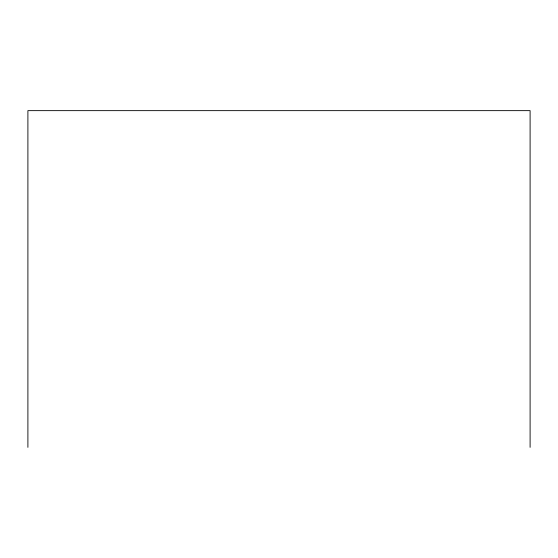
<?xml version="1.0" encoding="UTF-8"?>
<svg xmlns="http://www.w3.org/2000/svg" width="558" height="558" viewBox="0 0 558 558"><rect width="100%" height="100%" fill="white"/><g stroke="black" fill="none" stroke-linecap="round" stroke-linejoin="round"><path stroke-width="0.84" d="M530.1 447.356L530.1 110.644L27.9 110.644L27.9 447.356"/></g></svg>
